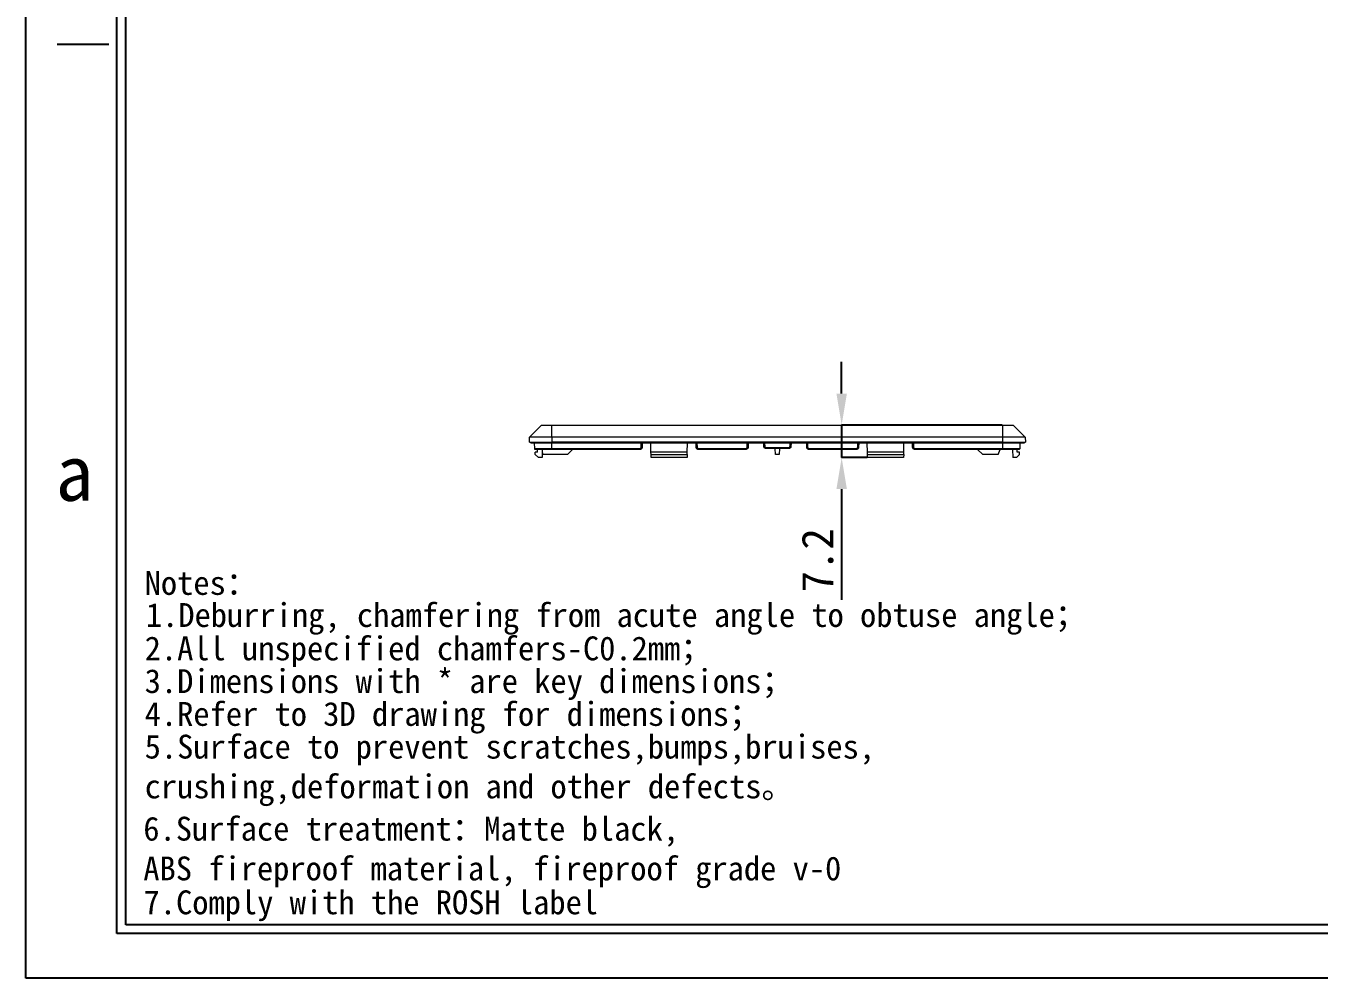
# Model space of a CAD drawing. Header units: millimetres. Extents: x 2 to 295, y 1 to 209.
# Drawn here: x 1.6 to 145, y 1.3 to 106.9 of the extents above; entities that cross this region are included whole.
import ezdxf

# ---------------------------------------------------------------- set-up
doc = ezdxf.new("R2010")
doc.units = ezdxf.units.MM
doc.header["$PDSIZE"] = -1
doc.layers.add('SLD-0', color=179, linetype='Continuous')
doc.styles.add('5', font='simfang.ttf')
doc.styles.add('C', font='simfang.ttf')
doc.styles.add('SLDTEXTSTYLE2', font='TXT', dxfattribs={"width": 0.469})
doc.dimstyles.new('SLDDIMSTYLE2', dxfattribs={"dimtxt": 3.5, "dimasz": 3.5, "dimexe": 0, "dimexo": 0.0625, "dimgap": 0.875, "dimtad": 2, "dimlfac": 2, "dimrnd": 1e-09, "dimzin": 12, "dimdsep": 46, "dimtxsty": 'SLDTEXTSTYLE2', "dimsah": 1, "dimcen": 0.09, "dimadec": 0, "dimazin": 3, "dimtfac": 1, "dimtmove": 0, "dimatfit": 0, "dimfxl": 1, "dimfrac": 2, "dimtolj": 1, "dimtzin": 12, "dimarcsym": 0})

# ---------------------------------------------------------------- blocks, each defined once
blk = doc.blocks.new('SW_NOTE_0')
at = {"layer": 'SLD-0', "color": 0, "attachment_point": 1, "style": 'C'}
for s, insert, char_height in [('Notes：', (42.02, 5.62), 2.646), ('1.Deburring, chamfering from acute angle to obtuse angle；', (42.15, 2.06), 2.6458), ('2.All unspecified chamfers-C0.2mm；', (42.02, -1.64), 2.6458), ('3.{\\fSimSun|b0|i0|c134|p2;Dimensions with * are key dimensions}；', (42.02, -5.27), 2.6458), ('4.Refer to 3D drawing for dimensions；', (42.02, -8.91), 2.6458), ('5.Surface to prevent scratches,bumps,bruises,\\Pcrushing,deformation and other defects。', (42.02, -12.54), 2.6458), ('6.Surface treatment：Matte black, \\PABS fireproof material, fireproof grade v-0', (41.87, -21.64), 2.6458), ('7.Comply with the ROSH label', (41.9, -29.81), 2.6458)]:
    blk.add_mtext(s, dxfattribs=dict(at, insert=insert, char_height=char_height))
blk = doc.blocks.new('_D_4')
at = {"layer": 'Defpoints', "color": 0}
for p in [(109.92, 62.64), (92.05, 59.04), (94.92, 59.04)]:
    blk.add_point(p, dxfattribs=at)
at = {"layer": 'SLD-0', "color": 0, "lineweight": -2}
for p, q in [((92.05, 66.14), (92.05, 69.64)), ((109.86, 62.64), (92.05, 62.64)), ((92.05, 62.64), (92.05, 59.04)), ((94.86, 59.04), (92.05, 59.04)), ((92.05, 55.54), (92.05, 43.25))]:
    blk.add_line(p, q, dxfattribs=at)
at = {"layer": 'SLD-0', "color": 0}
for points in [[(91.47, 66.14), (92.63, 66.14), (92.05, 62.64)], [(91.47, 55.54), (92.63, 55.54), (92.05, 59.04)]]:
    blk.add_solid(points, dxfattribs=at)
at = {"layer": 'SLD-0', "color": 0, "insert": (87.61, 47.64), "char_height": 3.5, "attachment_point": 2, "rotation": 90, "style": '5'}
blk.add_mtext('\\A1;7.2', dxfattribs=at)

msp = doc.modelspace()

# ---------------------------------------------------------------- linework, layer by layer
at = {"color": 7, "linetype": 'Continuous', "lineweight": 15}
for p, q in [((57.4369, 61.3042), (58.7718, 62.6391)), ((58.7718, 62.6391), (59.9218, 62.6391)), ((59.9218, 61.3042), (59.9218, 62.6391)), ((59.9218, 62.6391), (109.9218, 62.6391)), ((109.9218, 61.3042), (109.9218, 62.6391)), ((109.9218, 62.6391), (111.0718, 62.6391)), ((112.4067, 61.3042), (111.0718, 62.6391)), ((57.4241, 60.7391), (57.4369, 61.3042)), ((57.4241, 60.7391), (59.9218, 60.7391)), ((59.9218, 61.3042), (57.4369, 61.3042)), ((57.5696, 60.7391), (57.5718, 60.6391)), ((59.9218, 60.6391), (57.5718, 60.6391)), ((58.0107, 60.0391), (57.9971, 60.6391)), ((59.9218, 61.3042), (59.9218, 60.7391)), ((109.9218, 61.3042), (59.9218, 61.3042)), ((109.9218, 60.7391), (59.9218, 60.7391)), ((59.9218, 60.7391), (59.9218, 60.6391)), ((109.9218, 60.6391), (59.9218, 60.6391)), ((59.9218, 60.0391), (59.9218, 60.6391)), ((69.825, 60.1834), (69.8354, 60.6391)), ((69.9377, 60.6391), (69.9274, 60.1835)), ((70.9082, 59.6391), (70.8855, 60.6391)), ((74.9354, 59.6391), (74.9581, 60.6391)), ((75.9163, 60.1835), (75.9059, 60.6391)), ((76.0083, 60.6391), (76.0186, 60.1834)), ((81.5695, 60.1867), (81.5695, 60.6391)), ((81.6718, 60.6391), (81.6718, 60.1891)), ((83.4163, 60.2835), (83.4082, 60.6391)), ((83.5186, 60.2834), (83.4163, 60.2835)), ((83.5105, 60.6391), (83.5186, 60.2834)), ((86.325, 60.2834), (86.3331, 60.6391)), ((86.325, 60.2834), (86.4274, 60.2835)), ((86.4354, 60.6391), (86.4274, 60.2835)), ((88.1718, 60.1891), (88.1718, 60.6391)), ((88.2742, 60.6391), (88.2742, 60.1867)), ((93.825, 60.1834), (93.8354, 60.6391)), ((93.9377, 60.6391), (93.9274, 60.1835)), ((94.9082, 59.6391), (94.8855, 60.6391)), ((98.9354, 59.6391), (98.9581, 60.6391)), ((99.9163, 60.1835), (99.9059, 60.6391)), ((100.0083, 60.6391), (100.0186, 60.1834)), ((112.4067, 61.3042), (109.9218, 61.3042)), ((109.9218, 60.7391), (109.9218, 61.3042)), ((109.9218, 60.7391), (112.4196, 60.7391)), ((109.9218, 60.7391), (109.9218, 60.6391)), ((112.2718, 60.6391), (109.9218, 60.6391)), ((109.9218, 60.0391), (109.9218, 60.6391)), ((111.833, 60.0391), (111.8466, 60.6391)), ((112.2741, 60.7391), (112.2718, 60.6391)), ((112.4067, 61.3042), (112.4196, 60.7391)), ((58.0107, 60.0391), (59.9218, 60.0391)), ((58.0107, 60.0391), (58.1153, 59.9391)), ((58.1153, 59.9391), (58.013, 59.9391)), ((58.3221, 59.6391), (58.0721, 59.6391)), ((58.0721, 59.3891), (58.0721, 59.6391)), ((58.0721, 59.3891), (58.4221, 59.0391)), ((59.9218, 59.9391), (58.1153, 59.9391)), ((58.3221, 59.6391), (58.3221, 59.9391)), ((58.8221, 59.0391), (58.4221, 59.0391)), ((58.8425, 59.9391), (58.8221, 59.0391)), ((58.8353, 59.6199), (58.9276, 59.3891)), ((61.6423, 59.3891), (58.9276, 59.3891)), ((59.9218, 60.0391), (69.6774, 60.0391)), ((59.9218, 60.0391), (59.9218, 59.9391)), ((69.6774, 59.9391), (59.9218, 59.9391)), ((61.6423, 59.3891), (62.2178, 59.9391)), ((69.6774, 60.0391), (69.6774, 59.9391)), ((69.825, 60.1834), (69.9274, 60.1835)), ((74.9354, 59.6391), (70.9082, 59.6391)), ((70.9139, 59.3891), (70.9082, 59.6391)), ((70.9139, 59.3891), (74.9298, 59.3891)), ((70.9218, 59.0391), (70.9139, 59.3891)), ((74.9218, 59.0391), (70.9218, 59.0391)), ((74.9298, 59.3891), (74.9218, 59.0391)), ((74.9298, 59.3891), (74.9354, 59.6391)), ((76.0186, 60.1834), (75.9163, 60.1835)), ((76.1662, 60.0391), (81.4218, 60.0391)), ((76.1662, 60.0391), (76.1662, 59.9391)), ((81.4218, 59.9391), (76.1662, 59.9391)), ((81.4218, 60.0391), (81.4218, 59.9391)), ((81.5695, 60.1867), (81.6718, 60.1891)), ((83.6662, 60.1391), (86.1774, 60.1391)), ((83.6662, 60.1391), (83.6662, 60.0391)), ((86.1774, 60.0391), (83.6662, 60.0391)), ((84.7093, 59.3891), (84.6946, 60.0391)), ((85.1343, 59.3891), (84.7093, 59.3891)), ((85.1491, 60.0391), (85.1343, 59.3891)), ((86.1774, 60.1391), (86.1774, 60.0391)), ((88.2742, 60.1867), (88.1718, 60.1891)), ((88.4218, 60.0391), (93.6774, 60.0391)), ((88.4218, 60.0391), (88.4218, 59.9391)), ((93.6774, 59.9391), (88.4218, 59.9391)), ((93.6774, 60.0391), (93.6774, 59.9391)), ((93.825, 60.1834), (93.9274, 60.1835)), ((98.9354, 59.6391), (94.9082, 59.6391)), ((94.9139, 59.3891), (94.9082, 59.6391)), ((94.9139, 59.3891), (98.9298, 59.3891)), ((94.9218, 59.0391), (94.9139, 59.3891)), ((98.9218, 59.0391), (94.9218, 59.0391)), ((98.9298, 59.3891), (98.9218, 59.0391)), ((98.9298, 59.3891), (98.9354, 59.6391)), ((100.0186, 60.1834), (99.9163, 60.1835)), ((100.1662, 60.0391), (109.9218, 60.0391)), ((100.1662, 60.0391), (100.1662, 59.9391)), ((109.9218, 59.9391), (100.1662, 59.9391)), ((107.1139, 59.9391), (107.6894, 59.3891)), ((109.4218, 59.3891), (107.6894, 59.3891)), ((109.4218, 59.3891), (109.6418, 59.9391)), ((109.9218, 60.0391), (111.833, 60.0391)), ((109.9218, 60.0391), (109.9218, 59.9391)), ((111.7283, 59.9391), (109.9218, 59.9391)), ((111.0011, 59.9391), (111.0216, 59.0391)), ((111.4216, 59.0391), (111.0216, 59.0391)), ((111.4216, 59.0391), (111.7716, 59.3891)), ((111.5216, 59.6391), (111.5216, 59.9391)), ((111.7716, 59.6391), (111.5216, 59.6391)), ((111.833, 60.0391), (111.7283, 59.9391)), ((111.7716, 59.3891), (111.7716, 59.6391))]:
    msp.add_line(p, q, dxfattribs=at)
at = {"color": 7, "linetype": 'Continuous', "lineweight": 15, "flags": 128}
msp.add_lwpolyline([(58.013, 59.9391), (58.0129, 59.9438), (58.0125, 59.9576), (58.012, 59.9801), (58.0113, 60.0104), (58.0107, 60.0391)], dxfattribs=at)
at = {"color": 7, "linetype": 'Continuous', "lineweight": 15}
for points, knots in [([(83.6662, 60.0391), (83.6559, 60.0395), (83.6352, 60.0402), (83.6043, 60.0463), (83.5738, 60.0561), (83.5443, 60.07), (83.5165, 60.088), (83.4878, 60.1125), (83.4595, 60.1458), (83.437, 60.1861), (83.4206, 60.2328), (83.4179, 60.265), (83.4163, 60.2835)], [0, 0, 0, 0, 0.07967108, 0.16082134, 0.24345087, 0.32755978, 0.41314815, 0.50021607, 0.61929495, 0.75011639, 0.85670597, 1, 1, 1, 1]), ([(83.5186, 60.2834), (83.5186, 60.2822), (83.5187, 60.2798), (83.519, 60.2751), (83.5195, 60.2696), (83.5203, 60.2642), (83.5211, 60.2595), (83.5221, 60.2546), (83.5233, 60.2496), (83.5248, 60.2443), (83.5262, 60.2397), (83.5283, 60.234), (83.5306, 60.2282), (83.5331, 60.2228), (83.5356, 60.2179), (83.5379, 60.2136), (83.541, 60.2084), (83.5444, 60.2032), (83.5479, 60.1984), (83.5512, 60.1941), (83.5544, 60.1903), (83.5584, 60.1858), (83.5628, 60.1813), (83.5671, 60.1773), (83.5712, 60.1737), (83.575, 60.1706), (83.5798, 60.167), (83.585, 60.1634), (83.59, 60.1602), (83.5947, 60.1575), (83.599, 60.1552), (83.6045, 60.1526), (83.6102, 60.1501), (83.6158, 60.148), (83.6209, 60.1462), (83.6256, 60.1448), (83.6314, 60.1432), (83.6373, 60.1419), (83.6427, 60.141), (83.6474, 60.1403), (83.6526, 60.1397), (83.6581, 60.1393), (83.6628, 60.1391), (83.6652, 60.1391), (83.6662, 60.1391)], [0, 0, 0, 0, 0.01562774, 0.0312554, 0.06250841, 0.08751168, 0.10251421, 0.12501737, 0.15359173, 0.17073712, 0.19645414, 0.2178853, 0.25003004, 0.27860353, 0.29574834, 0.32146444, 0.34289478, 0.37503822, 0.40361047, 0.42075452, 0.44646944, 0.46789876, 0.50004065, 0.5286115, 0.5457547, 0.57146834, 0.59289661, 0.62503693, 0.65360642, 0.67074881, 0.69646128, 0.71788861, 0.75002757, 0.77859593, 0.79573768, 0.82144925, 0.84287588, 0.87501391, 0.90001113, 0.91500999, 0.93750759, 0.96875267, 0.98660815, 1, 1, 1, 1]), ([(86.4274, 60.2835), (86.4268, 60.2736), (86.4258, 60.2551), (86.4206, 60.2296), (86.4143, 60.2081), (86.4031, 60.1796), (86.3842, 60.1458), (86.3487, 60.1041), (86.3009, 60.0686), (86.2404, 60.0437), (86.1982, 60.0406), (86.1774, 60.0391)], [0, 0, 0, 0, 0.07639091, 0.14358627, 0.20158269, 0.25037723, 0.38124656, 0.50046083, 0.67283998, 0.83935365, 1, 1, 1, 1]), ([(86.1774, 60.1391), (86.1786, 60.1391), (86.181, 60.1391), (86.1858, 60.1393), (86.1912, 60.1397), (86.1966, 60.1403), (86.2013, 60.141), (86.2063, 60.1419), (86.2114, 60.143), (86.2166, 60.1444), (86.2213, 60.1457), (86.2271, 60.1476), (86.2329, 60.1499), (86.2384, 60.1522), (86.2433, 60.1546), (86.2476, 60.1568), (86.2529, 60.1598), (86.2582, 60.1631), (86.2631, 60.1665), (86.2675, 60.1697), (86.2713, 60.1727), (86.2759, 60.1767), (86.2805, 60.1809), (86.2846, 60.1852), (86.2883, 60.1892), (86.2915, 60.1929), (86.2952, 60.1977), (86.2989, 60.2027), (86.3022, 60.2077), (86.305, 60.2123), (86.3074, 60.2166), (86.3102, 60.222), (86.3128, 60.2277), (86.315, 60.2332), (86.3169, 60.2383), (86.3185, 60.2429), (86.3201, 60.2487), (86.3216, 60.2545), (86.3227, 60.2599), (86.3234, 60.2646), (86.3242, 60.2698), (86.3247, 60.2752), (86.3249, 60.28), (86.325, 60.2824), (86.325, 60.2834)], [0, 0, 0, 0, 0.01562372, 0.03124738, 0.06249246, 0.0874895, 0.10248837, 0.12498614, 0.15355389, 0.17069546, 0.19640699, 0.2178338, 0.24997248, 0.27854106, 0.29568317, 0.32139557, 0.34282317, 0.37496311, 0.4035329, 0.42067576, 0.44638932, 0.46781792, 0.4999594, 0.52853057, 0.54567428, 0.57138911, 0.59281877, 0.62496183, 0.65353438, 0.6706789, 0.69639494, 0.71782556, 0.74997, 0.77854373, 0.79568891, 0.82140588, 0.84283724, 0.87498268, 0.89998589, 0.91498843, 0.93749164, 0.96874465, 0.9866047, 1, 1, 1, 1]), ([(69.9274, 60.1835), (69.9268, 60.1736), (69.9258, 60.1551), (69.9206, 60.1296), (69.9143, 60.1081), (69.9031, 60.0796), (69.8842, 60.0458), (69.8487, 60.0041), (69.8009, 59.9686), (69.7404, 59.9437), (69.6982, 59.9406), (69.6774, 59.9391)], [0, 0, 0, 0, 0.0763909, 0.14358626, 0.20158268, 0.25037723, 0.38124655, 0.50046083, 0.67283998, 0.83935365, 1, 1, 1, 1]), ([(69.6774, 60.0391), (69.6786, 60.0391), (69.681, 60.0391), (69.6858, 60.0393), (69.6912, 60.0397), (69.6966, 60.0403), (69.7013, 60.041), (69.7063, 60.0419), (69.7114, 60.043), (69.7166, 60.0444), (69.7213, 60.0457), (69.7271, 60.0476), (69.7329, 60.0499), (69.7384, 60.0522), (69.7433, 60.0546), (69.7476, 60.0568), (69.7529, 60.0598), (69.7582, 60.0631), (69.7631, 60.0665), (69.7675, 60.0697), (69.7713, 60.0727), (69.7759, 60.0767), (69.7805, 60.0809), (69.7846, 60.0852), (69.7883, 60.0892), (69.7915, 60.0929), (69.7952, 60.0977), (69.7989, 60.1027), (69.8022, 60.1077), (69.805, 60.1123), (69.8074, 60.1166), (69.8102, 60.122), (69.8128, 60.1277), (69.815, 60.1332), (69.8169, 60.1383), (69.8185, 60.1429), (69.8201, 60.1487), (69.8216, 60.1545), (69.8227, 60.1599), (69.8234, 60.1646), (69.8242, 60.1698), (69.8247, 60.1752), (69.8249, 60.18), (69.825, 60.1824), (69.825, 60.1834)], [0, 0, 0, 0, 0.01562372, 0.03124738, 0.062492459, 0.087489501, 0.102488367, 0.124986138, 0.153553894, 0.170695461, 0.196406985, 0.217833799, 0.249972476, 0.278541059, 0.295683171, 0.321395574, 0.342823174, 0.374963115, 0.403532897, 0.420675758, 0.446389323, 0.467817919, 0.499959396, 0.528530572, 0.545674277, 0.571389114, 0.592818771, 0.624961827, 0.653534384, 0.670678904, 0.696394935, 0.717825558, 0.749970005, 0.778543728, 0.795688911, 0.821405883, 0.842837236, 0.874982677, 0.899985891, 0.914988429, 0.937491638, 0.968744647, 0.986604703, 1, 1, 1, 1]), ([(76.1662, 59.9391), (76.1559, 59.9395), (76.1352, 59.9402), (76.1043, 59.9463), (76.0738, 59.9561), (76.0443, 59.97), (76.0165, 59.988), (75.9878, 60.0125), (75.9595, 60.0458), (75.937, 60.0861), (75.9206, 60.1328), (75.9179, 60.165), (75.9163, 60.1835)], [0, 0, 0, 0, 0.07967108, 0.16082133, 0.24345087, 0.32755978, 0.41314815, 0.50021607, 0.61929494, 0.75011639, 0.85670597, 1, 1, 1, 1]), ([(76.0186, 60.1834), (76.0186, 60.1822), (76.0187, 60.1798), (76.019, 60.1751), (76.0195, 60.1696), (76.0203, 60.1642), (76.0211, 60.1595), (76.0221, 60.1546), (76.0233, 60.1496), (76.0248, 60.1443), (76.0262, 60.1397), (76.0283, 60.134), (76.0306, 60.1282), (76.0331, 60.1228), (76.0356, 60.1179), (76.0379, 60.1136), (76.041, 60.1084), (76.0444, 60.1032), (76.0479, 60.0984), (76.0512, 60.0941), (76.0544, 60.0903), (76.0584, 60.0858), (76.0628, 60.0813), (76.0671, 60.0773), (76.0712, 60.0737), (76.075, 60.0706), (76.0798, 60.067), (76.085, 60.0634), (76.09, 60.0602), (76.0947, 60.0575), (76.099, 60.0552), (76.1045, 60.0526), (76.1102, 60.0501), (76.1158, 60.048), (76.1209, 60.0462), (76.1256, 60.0448), (76.1314, 60.0432), (76.1373, 60.0419), (76.1427, 60.041), (76.1474, 60.0403), (76.1526, 60.0397), (76.1581, 60.0393), (76.1628, 60.0391), (76.1652, 60.0391), (76.1662, 60.0391)], [0, 0, 0, 0, 0.015627737, 0.0312554, 0.062508408, 0.087511676, 0.102514211, 0.125017371, 0.153591734, 0.17073712, 0.196454139, 0.217885296, 0.250030043, 0.278603529, 0.295748342, 0.321464441, 0.34289478, 0.375038221, 0.403610475, 0.420754521, 0.446469437, 0.467898763, 0.500040652, 0.528611502, 0.545754701, 0.571468344, 0.592896614, 0.625036933, 0.653606416, 0.670748813, 0.696461282, 0.717888606, 0.750027571, 0.778595927, 0.795737684, 0.821449252, 0.842875882, 0.87501391, 0.900011127, 0.915009987, 0.937507587, 0.968752667, 0.986608147, 1, 1, 1, 1]), ([(81.6718, 60.1891), (81.6715, 60.1789), (81.6708, 60.1599), (81.666, 60.1337), (81.6599, 60.112), (81.6492, 60.0831), (81.6306, 60.0486), (81.5952, 60.0059), (81.5469, 59.9694), (81.4857, 59.9438), (81.4428, 59.9407), (81.4218, 59.9391)], [0, 0, 0, 0, 0.07805764, 0.1458108, 0.20325505, 0.25038664, 0.38152717, 0.50047311, 0.67303191, 0.83954159, 1, 1, 1, 1]), ([(81.4218, 60.0391), (81.423, 60.0391), (81.4254, 60.0391), (81.4303, 60.0393), (81.4358, 60.0397), (81.4413, 60.0404), (81.4461, 60.0411), (81.4502, 60.0418), (81.455, 60.0428), (81.4603, 60.0442), (81.466, 60.0458), (81.4722, 60.0479), (81.4772, 60.0498), (81.4824, 60.0521), (81.4874, 60.0544), (81.4926, 60.0571), (81.4983, 60.0604), (81.5029, 60.0633), (81.5075, 60.0665), (81.512, 60.0697), (81.5166, 60.0734), (81.5215, 60.0777), (81.5254, 60.0815), (81.5293, 60.0855), (81.5331, 60.0896), (81.5369, 60.0941), (81.5408, 60.0993), (81.5439, 60.1037), (81.547, 60.1084), (81.5499, 60.1131), (81.5527, 60.1183), (81.5556, 60.1242), (81.5578, 60.1291), (81.5599, 60.1343), (81.5618, 60.1395), (81.5635, 60.1452), (81.5652, 60.1515), (81.5666, 60.1574), (81.5676, 60.1629), (81.5683, 60.1677), (81.5689, 60.1729), (81.5693, 60.1785), (81.5695, 60.1833), (81.5695, 60.1857), (81.5695, 60.1867)], [0, 0, 0, 0, 0.01562373, 0.03124741, 0.06249244, 0.08748948, 0.10248836, 0.12498614, 0.1413115, 0.16579868, 0.19640676, 0.21783359, 0.24997225, 0.26629808, 0.29078603, 0.32139517, 0.34282281, 0.37496276, 0.39128929, 0.41577832, 0.44638887, 0.46781752, 0.49995904, 0.51628638, 0.54077663, 0.57138872, 0.59281845, 0.62496156, 0.6412897, 0.66578113, 0.69639465, 0.71782535, 0.74996985, 0.76629865, 0.79079104, 0.82140567, 0.84283708, 0.87498254, 0.8999858, 0.91498838, 0.93749162, 0.96874461, 0.98660468, 1, 1, 1, 1]), ([(88.4218, 59.9391), (88.4114, 59.9395), (88.3904, 59.9403), (88.3591, 59.9465), (88.3282, 59.9565), (88.2984, 59.9709), (88.2702, 59.9894), (88.2414, 60.0145), (88.213, 60.0486), (88.191, 60.0897), (88.1752, 60.1373), (88.1731, 60.1701), (88.1718, 60.1891)], [0, 0, 0, 0, 0.07955668, 0.16063897, 0.24324698, 0.3273808, 0.41304051, 0.50022618, 0.61903501, 0.75012506, 0.85450243, 1, 1, 1, 1]), ([(88.2742, 60.1867), (88.2742, 60.1855), (88.2742, 60.1831), (88.2744, 60.1783), (88.2748, 60.1728), (88.2754, 60.1673), (88.2762, 60.1625), (88.2769, 60.1584), (88.2779, 60.1536), (88.2792, 60.1483), (88.2809, 60.1426), (88.283, 60.1364), (88.2849, 60.1314), (88.2871, 60.1262), (88.2895, 60.1212), (88.2922, 60.1159), (88.2955, 60.1103), (88.2984, 60.1057), (88.3015, 60.1011), (88.3048, 60.0966), (88.3085, 60.092), (88.3128, 60.0871), (88.3165, 60.0832), (88.3206, 60.0792), (88.3246, 60.0755), (88.3292, 60.0717), (88.3343, 60.0677), (88.3388, 60.0646), (88.3435, 60.0616), (88.3482, 60.0587), (88.3534, 60.0559), (88.3592, 60.053), (88.3642, 60.0508), (88.3694, 60.0487), (88.3746, 60.0468), (88.3803, 60.045), (88.3865, 60.0433), (88.3925, 60.042), (88.398, 60.041), (88.4027, 60.0403), (88.408, 60.0397), (88.4135, 60.0393), (88.4184, 60.0391), (88.4208, 60.0391), (88.4218, 60.0391)], [0, 0, 0, 0, 0.015627756, 0.031255438, 0.06250843, 0.087511725, 0.102514298, 0.125017506, 0.141346706, 0.165839471, 0.196454185, 0.217885404, 0.250030202, 0.266358929, 0.290850922, 0.32146457, 0.342894983, 0.375038486, 0.39136652, 0.415857433, 0.446469674, 0.467899069, 0.500041006, 0.516368232, 0.540857922, 0.571468626, 0.592896947, 0.625037288, 0.641363714, 0.665852224, 0.696461496, 0.71788885, 0.750027804, 0.76635356, 0.790841113, 0.821449276, 0.842875918, 0.875013908, 0.900011128, 0.915010004, 0.937507608, 0.968752643, 0.986608131, 1, 1, 1, 1]), ([(93.9274, 60.1835), (93.9268, 60.1736), (93.9258, 60.1551), (93.9206, 60.1296), (93.9143, 60.1081), (93.9031, 60.0796), (93.8842, 60.0458), (93.8487, 60.0041), (93.8009, 59.9686), (93.7404, 59.9437), (93.6982, 59.9406), (93.6774, 59.9391)], [0, 0, 0, 0, 0.0763909, 0.14358626, 0.20158268, 0.25037723, 0.38124655, 0.50046083, 0.67283998, 0.83935365, 1, 1, 1, 1]), ([(93.6774, 60.0391), (93.6786, 60.0391), (93.681, 60.0391), (93.6858, 60.0393), (93.6912, 60.0397), (93.6966, 60.0403), (93.7013, 60.041), (93.7063, 60.0419), (93.7114, 60.043), (93.7166, 60.0444), (93.7213, 60.0457), (93.7271, 60.0476), (93.7329, 60.0499), (93.7384, 60.0522), (93.7433, 60.0546), (93.7476, 60.0568), (93.7529, 60.0598), (93.7582, 60.0631), (93.7631, 60.0665), (93.7675, 60.0697), (93.7713, 60.0727), (93.7759, 60.0767), (93.7805, 60.0809), (93.7846, 60.0852), (93.7883, 60.0892), (93.7915, 60.0929), (93.7952, 60.0977), (93.7989, 60.1027), (93.8022, 60.1077), (93.805, 60.1123), (93.8074, 60.1166), (93.8102, 60.122), (93.8128, 60.1277), (93.815, 60.1332), (93.8169, 60.1383), (93.8185, 60.1429), (93.8201, 60.1487), (93.8216, 60.1545), (93.8227, 60.1599), (93.8234, 60.1646), (93.8242, 60.1698), (93.8247, 60.1752), (93.8249, 60.18), (93.825, 60.1824), (93.825, 60.1834)], [0, 0, 0, 0, 0.01562372, 0.03124738, 0.06249246, 0.0874895, 0.10248837, 0.12498614, 0.15355389, 0.17069546, 0.19640699, 0.2178338, 0.24997248, 0.27854106, 0.29568317, 0.32139557, 0.34282317, 0.37496311, 0.4035329, 0.42067576, 0.44638932, 0.46781792, 0.4999594, 0.52853057, 0.54567428, 0.57138911, 0.59281877, 0.62496183, 0.65353438, 0.6706789, 0.69639494, 0.71782556, 0.74997, 0.77854373, 0.79568891, 0.82140588, 0.84283724, 0.87498268, 0.89998589, 0.91498843, 0.93749164, 0.96874465, 0.9866047, 1, 1, 1, 1]), ([(100.1662, 59.9391), (100.1559, 59.9395), (100.1352, 59.9402), (100.1043, 59.9463), (100.0738, 59.9561), (100.0443, 59.97), (100.0165, 59.988), (99.9878, 60.0125), (99.9595, 60.0458), (99.937, 60.0861), (99.9206, 60.1328), (99.9179, 60.165), (99.9163, 60.1835)], [0, 0, 0, 0, 0.07967108, 0.16082133, 0.24345087, 0.32755978, 0.41314815, 0.50021607, 0.61929494, 0.75011639, 0.85670597, 1, 1, 1, 1]), ([(100.0186, 60.1834), (100.0186, 60.1822), (100.0187, 60.1798), (100.019, 60.1751), (100.0195, 60.1696), (100.0203, 60.1642), (100.0211, 60.1595), (100.0221, 60.1546), (100.0233, 60.1496), (100.0248, 60.1443), (100.0262, 60.1397), (100.0283, 60.134), (100.0306, 60.1282), (100.0331, 60.1228), (100.0356, 60.1179), (100.0379, 60.1136), (100.041, 60.1084), (100.0444, 60.1032), (100.0479, 60.0984), (100.0512, 60.0941), (100.0544, 60.0903), (100.0584, 60.0858), (100.0628, 60.0813), (100.0671, 60.0773), (100.0712, 60.0737), (100.075, 60.0706), (100.0798, 60.067), (100.085, 60.0634), (100.09, 60.0602), (100.0947, 60.0575), (100.099, 60.0552), (100.1045, 60.0526), (100.1102, 60.0501), (100.1158, 60.048), (100.1209, 60.0462), (100.1256, 60.0448), (100.1314, 60.0432), (100.1373, 60.0419), (100.1427, 60.041), (100.1474, 60.0403), (100.1526, 60.0397), (100.1581, 60.0393), (100.1628, 60.0391), (100.1652, 60.0391), (100.1662, 60.0391)], [0, 0, 0, 0, 0.01562774, 0.0312554, 0.06250841, 0.08751168, 0.10251421, 0.12501737, 0.15359173, 0.17073712, 0.19645414, 0.2178853, 0.25003004, 0.27860353, 0.29574834, 0.32146444, 0.34289478, 0.37503822, 0.40361047, 0.42075452, 0.44646944, 0.46789876, 0.50004065, 0.5286115, 0.5457547, 0.57146834, 0.59289661, 0.62503693, 0.65360642, 0.67074881, 0.69646128, 0.71788861, 0.75002757, 0.77859593, 0.79573768, 0.82144925, 0.84287588, 0.87501391, 0.90001113, 0.91500999, 0.93750759, 0.96875267, 0.98660815, 1, 1, 1, 1])]:
    msp.add_open_spline(points, degree=3, knots=knots, dxfattribs=at)
at = {"layer": 'SLD-0'}
for p, q in [((1.5907, 1.2938), (1.5907, 208.6737)), ((12.6748, 7.2189), (12.6748, 197.811)), ((289.1814, 7.2189), (12.6748, 7.2189)), ((295.1066, 1.2938), (1.5907, 1.2938))]:
    msp.add_line(p, q, dxfattribs=at)
at = {"layer": 'SLD-0', "color": 6, "linetype": 'Continuous'}
for p, q in [((11.6873, 6.2314), (11.6873, 198.7985)), ((10.8046, 104.8527), (5.0681, 104.8527)), ((290.1689, 6.2314), (11.6873, 6.2314))]:
    msp.add_line(p, q, dxfattribs=at)

# ---------------------------------------------------------------- block references
at = {"layer": 'SLD-0', "color": 5}
msp.add_blockref('SW_NOTE_0', (-27.2555, 40.8361), dxfattribs=at)

# ---------------------------------------------------------------- texts
at = {"layer": 'SLD-0', "insert": (4.8798, 60.4234), "char_height": 6.172, "attachment_point": 1, "style": '5'}
msp.add_mtext('a', dxfattribs=at)

# ---------------------------------------------------------------- dimensions: what is measured, and where the dimension line sits
at = {"layer": 'SLD-0'}
dim = msp.add_linear_dim(base=(92.0497, 59.0391), p1=(109.9218, 62.6391), p2=(94.9218, 59.0391), angle=90, dimstyle='SLDDIMSTYLE2', override={"dimtxsty": '5'}, dxfattribs=at)
dim.commit()
dim.dimension.update_dxf_attribs({"geometry": '_D_4', "text_midpoint": (92.0497, 47.6441), "dimtype": 160})

doc.saveas('drawing.dxf')
